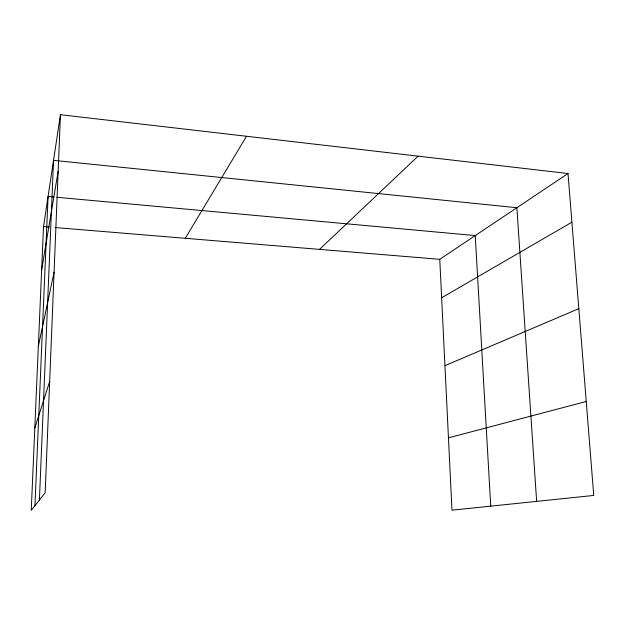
<?xml version="1.0" encoding="UTF-8"?>
<svg xmlns="http://www.w3.org/2000/svg" width="625" height="625" viewBox="0 0 625 625"><rect width="100%" height="100%" fill="white"/><g stroke="black" fill="none" stroke-linecap="round" stroke-linejoin="round"><path stroke-width="0.94" d="M60.438 114.703L45.172 492.773L31.25 510.297L43.523 226.578L60.438 114.703L568.016 173.523L593.75 495.438L451.977 510.188L439.766 259.32L568.016 173.523M34.938 505.656L48.078 196.469L53.906 197.008M39.414 500.023L53.539 160.344L516.875 207.734L536.648 501.383M41.656 269.797L58.156 171.203M38.344 346.32L54.078 272.188M34.812 428.039L49.672 381.391M185.281 238.289L246.516 136.266M319.547 249.383L418.109 156.148M441.633 297.781L571.906 222.18M444.938 365.664L578.82 308.664M448.453 437.844L586.242 401.492M43.523 226.578L49.32 227.062M55.109 227.539L439.766 259.32M56.82 197.273L475.25 235.578L490.734 506.156"/></g></svg>
